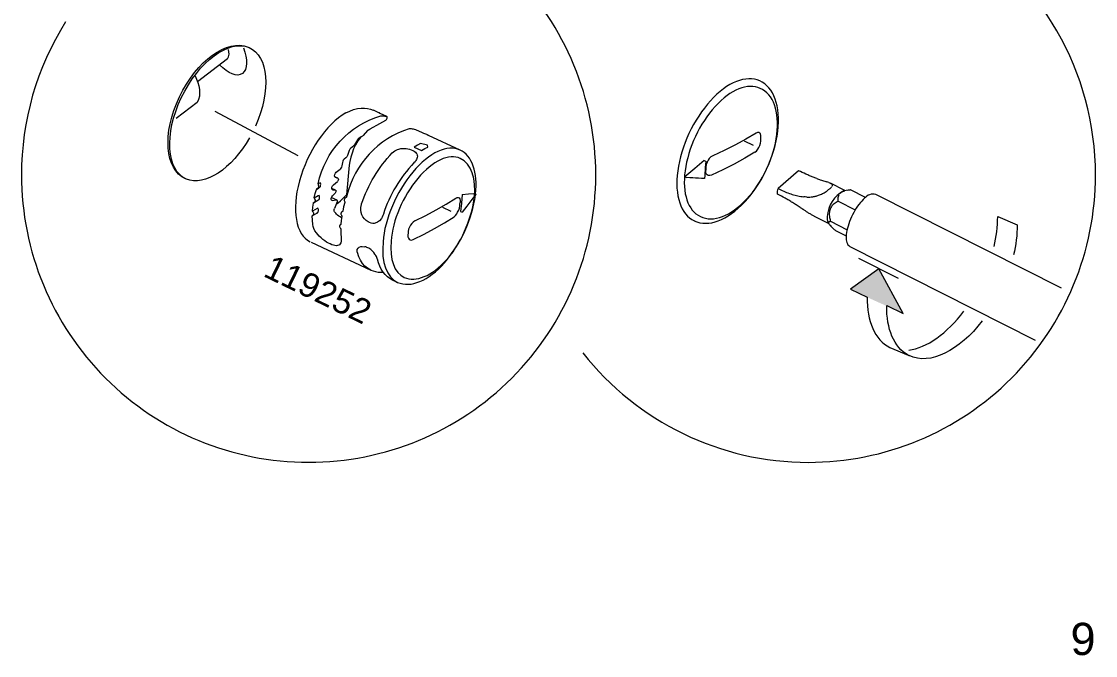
# Model space of a CAD drawing. Header units: metres. Extents: x -0.7 to 7.4, y 0 to 11.2.
# Drawn here: x 0.8555 to 0.9397, y 0.6542 to 0.7038 of the extents above; entities that cross this region are included whole.
import ezdxf

# ---------------------------------------------------------------- set-up
doc = ezdxf.new("R2010")
doc.units = ezdxf.units.M
doc.header["$MEASUREMENT"] = 0
doc.layers.add('PDF7_Geometry_Num_Penna__7', color=7, linetype='Continuous', lineweight=18)
doc.layers.add('PDF7_Text_Num_Penna__7', color=7, linetype='Continuous', lineweight=18)
doc.styles.add('GENERATED_STYLE_1', font='Arial.ttf')

msp = doc.modelspace()

# ---------------------------------------------------------------- hatches: boundary and pattern name
at = {"layer": 'PDF7_Geometry_Num_Penna__7', "linetype": 'Continuous', "lineweight": 18}
msp.add_hatch(color=7, dxfattribs=at).paths.add_polyline_path([(0.924577, 0.680953), (0.922688, 0.684459), (0.920466, 0.682847), (0.921768, 0.682225)])

# ---------------------------------------------------------------- linework, layer by layer
at = {"layer": 'PDF7_Geometry_Num_Penna__7', "color": 7, "linetype": 'Continuous', "lineweight": 18, "flags": 128}
for points in [[(0.858959, 0.703785, 0.14211), (0.855502, 0.691796, 0.414214), (0.878002, 0.669296, 0.414217), (0.900502, 0.691796, 0.414214), (0.878002, 0.714296, 0.140048), (0.866167, 0.710935)], [(0.899493, 0.677861, 0.230124), (0.917161, 0.669295, 0.414214), (0.93966, 0.691796, 0.268841), (0.928357, 0.711309)], [(0.878909, 0.690886), (0.878909, 0.690873), (0.878886, 0.690848), (0.878886, 0.69086), (0.8789, 0.69086), (0.878909, 0.690873), (0.878926, 0.690886), (0.878926, 0.690899), (0.878935, 0.690912), (0.878935, 0.690925), (0.878935, 0.690991), (0.878935, 0.691005), (0.878952, 0.691071), (0.878935, 0.691148), (0.8789, 0.691174), (0.878849, 0.69116), (0.878741, 0.691107, -0.271957), (0.883649, 0.696434), (0.883742, 0.696434), (0.883816, 0.696434), (0.883898, 0.69642), (0.883965, 0.69641), (0.884041, 0.696397), (0.884134, 0.696367), (0.883597, 0.696619), (0.883608, 0.696619), (0.883597, 0.696619), (0.883583, 0.696631)], [(0.887405, 0.694889), (0.887365, 0.694902), (0.887313, 0.694928), (0.887262, 0.694954), (0.887196, 0.694982), (0.887104, 0.695008), (0.887037, 0.695047), (0.886987, 0.69506), (0.886936, 0.695087), (0.886407, 0.695323), (0.886407, 0.695335), (0.886307, 0.695359), (0.886225, 0.695373), (0.886148, 0.695386), (0.886071, 0.695401), (0.885979, 0.695401), (0.885871, 0.695414, 0.262488), (0.881006, 0.69018), (0.880991, 0.690127), (0.880966, 0.690075)], [(0.917818, 0.691521, 0.000879), (0.917541, 0.691626, -0.006508), (0.917259, 0.691737, -0.011457), (0.916972, 0.69186, -0.007373), (0.916391, 0.692133), (0.914785, 0.690736, 0.007634), (0.915228, 0.690528, 0.017989), (0.915674, 0.690354, 0.022174), (0.916117, 0.690214, 0.028651), (0.916565, 0.690118, 0.011591), (0.916795, 0.690084)], [(0.920026, 0.690572), (0.91889, 0.691146, -0.048673), (0.918973, 0.691096)], [(0.916513, 0.689258, 0.003791), (0.916216, 0.689448, 0.002098), (0.915922, 0.689634, 0.005533), (0.915628, 0.689812, 0.010926), (0.915336, 0.689982, 0.009694), (0.914752, 0.690295, -0.071362), (0.914785, 0.690736)], [(0.917029, 0.690069, 0.018109), (0.917262, 0.690072, 0.020694), (0.917497, 0.690094, 0.023372), (0.917765, 0.690147, 0.030069), (0.918028, 0.690231, 0.026667), (0.918188, 0.690297, 0.011769), (0.91834, 0.690374, 0.016354), (0.918478, 0.690452, 0.011981), (0.918605, 0.690536, 0.016399), (0.918723, 0.690622)], [(0.921641, 0.690039), (0.920465, 0.690624), (0.91994, 0.690564, 0.267353), (0.918639, 0.688537, 0.145084), (0.918707, 0.688081), (0.918772, 0.687969)], [(0.919512, 0.690163, 0.066499), (0.919475, 0.69001, 0.06009), (0.919474, 0.689856)], [(0.937001, 0.68294), (0.922434, 0.690275, 0.296625), (0.921569, 0.689978), (0.921457, 0.689873), (0.921344, 0.689756), (0.921233, 0.689632), (0.921122, 0.689492), (0.921014, 0.689345), (0.92091, 0.689189), (0.920809, 0.689028), (0.920713, 0.688861), (0.920622, 0.688687), (0.920535, 0.688508), (0.920457, 0.688332), (0.920386, 0.688152), (0.920322, 0.687974), (0.920266, 0.687797), (0.920219, 0.687625), (0.920181, 0.687456), (0.920152, 0.687293), (0.920133, 0.687139), (0.920123, 0.686993), (0.920123, 0.686853), (0.920132, 0.686724), (0.920152, 0.68661), (0.920179, 0.686503), (0.920218, 0.686413), (0.920264, 0.686335), (0.920319, 0.686271), (0.920383, 0.686221), (0.920411, 0.686206)], [(0.919057, 0.689442, 0.042183), (0.918964, 0.689325, 0.046262), (0.918888, 0.689193, 0.038332), (0.918834, 0.689044, 0.037842), (0.918806, 0.688885, 0.033161), (0.918801, 0.688676)], [(0.919189, 0.689564, -0.037629), (0.919334, 0.689669, -0.012477), (0.919486, 0.689757), (0.920837, 0.689074)], [(0.917153, 0.688842, 0.004204), (0.917374, 0.688711, 0.027268), (0.91759, 0.688594)], [(0.931713, 0.686189, 0.057602), (0.931996, 0.688536), (0.933525, 0.687889, -0.057467), (0.933243, 0.685548)], [(0.918779, 0.688134, -0.0954), (0.91883, 0.688157, -0.038052), (0.918896, 0.688168), (0.920193, 0.687514)], [(0.918794, 0.687938, 0.022258), (0.918856, 0.687858, 0.030754), (0.918964, 0.687748, 0.015407), (0.91909, 0.687628, 0.002296), (0.919299, 0.687453), (0.920125, 0.687035)], [(0.923539, 0.6783), (0.924988, 0.677694, 0.009323), (0.925068, 0.677654)]]:
    msp.add_lwpolyline(points, format="xyb", dxfattribs=at)
for points in [[(0.869292, 0.699122), (0.871649, 0.700925)], [(0.869256, 0.69748), (0.867616, 0.696217)], [(0.880914, 0.696656), (0.881225, 0.696801), (0.881529, 0.696917), (0.881828, 0.696996), (0.882121, 0.697036), (0.88238, 0.697036), (0.882627, 0.697009), (0.882862, 0.696957), (0.883061, 0.69688)], [(0.883515, 0.696669), (0.883087, 0.696867)], [(0.870647, 0.696791), (0.877157, 0.693313)], [(0.883597, 0.696619), (0.883546, 0.696643), (0.883515, 0.696656), (0.88349, 0.696682), (0.883515, 0.696669)], [(0.883531, 0.696656), (0.883557, 0.696643), (0.883583, 0.696631)], [(0.883583, 0.695818), (0.883816, 0.695964), (0.884053, 0.696094)], [(0.884134, 0.696367), (0.883608, 0.696618)], [(0.884053, 0.696094), (0.884109, 0.696133), (0.884134, 0.696186), (0.88416, 0.696251), (0.88416, 0.696304), (0.88416, 0.696344), (0.884134, 0.696367)], [(0.882683, 0.695311), (0.882657, 0.695298), (0.882627, 0.69527), (0.882273, 0.69489)], [(0.882683, 0.695311), (0.882757, 0.695359), (0.882825, 0.695401), (0.883583, 0.695818)], [(0.887405, 0.69489), (0.887325, 0.694915), (0.887262, 0.694955), (0.88718, 0.694981), (0.887114, 0.695008), (0.887028, 0.695047), (0.886936, 0.695087), (0.886399, 0.695334)], [(0.882055, 0.694733), (0.88187, 0.694458), (0.881685, 0.694158), (0.881528, 0.693842), (0.88141, 0.693516), (0.881307, 0.693188), (0.881225, 0.692861), (0.881189, 0.69256), (0.880981, 0.690231)], [(0.881936, 0.694656), (0.881896, 0.694615), (0.881844, 0.694551), (0.881595, 0.694145)], [(0.882121, 0.694774), (0.881936, 0.694656)], [(0.882221, 0.694849), (0.882121, 0.694774)], [(0.882273, 0.69489), (0.882247, 0.694864), (0.882221, 0.694849)], [(0.889864, 0.69375), (0.887406, 0.694889)], [(0.913445, 0.694721), (0.913445, 0.694888), (0.913403, 0.69501), (0.91335, 0.69508), (0.91328, 0.695121), (0.913182, 0.695134), (0.913058, 0.69508), (0.912267, 0.694611), (0.91144, 0.694153), (0.910562, 0.693723), (0.909665, 0.693292)], [(0.912133, 0.694461), (0.912822, 0.694141)], [(0.91296, 0.693571), (0.913084, 0.693669), (0.913198, 0.693807), (0.91328, 0.693943), (0.91335, 0.694097), (0.913402, 0.694278), (0.91343, 0.694455), (0.913445, 0.694597), (0.913445, 0.694721)], [(0.881307, 0.693896), (0.881225, 0.693817), (0.881174, 0.693714), (0.881047, 0.693318)], [(0.881517, 0.694052), (0.881307, 0.693896)], [(0.881595, 0.694145), (0.881552, 0.694093), (0.881517, 0.694052)], [(0.886777, 0.69425), (0.886526, 0.694132), (0.886281, 0.693973)], [(0.886281, 0.693973), (0.886854, 0.693714), (0.887103, 0.693869), (0.887355, 0.693988)], [(0.887325, 0.694131), (0.886777, 0.69425)], [(0.887355, 0.693988), (0.887325, 0.694131)], [(0.91296, 0.693571), (0.91217, 0.693102), (0.911342, 0.692644), (0.910467, 0.692213), (0.909567, 0.691783), (0.909427, 0.691756), (0.909319, 0.691756), (0.909222, 0.691813), (0.909151, 0.691894), (0.909113, 0.69202), (0.909113, 0.692185)], [(0.880781, 0.693033), (0.880719, 0.692966), (0.880678, 0.692874), (0.880652, 0.692784), (0.880612, 0.692509)], [(0.88093, 0.693152), (0.880781, 0.693033)], [(0.881047, 0.693318), (0.880991, 0.693228), (0.88093, 0.693152)], [(0.908999, 0.692933), (0.908254, 0.692297), (0.907491, 0.691659), (0.907603, 0.691604)], [(0.909, 0.692933), (0.909112, 0.692878)], [(0.909113, 0.692878), (0.909097, 0.69263), (0.909081, 0.692409), (0.90907, 0.692186), (0.909053, 0.691978), (0.909042, 0.691757), (0.909015, 0.691509)], [(0.909665, 0.693292), (0.909525, 0.693212), (0.909399, 0.693088), (0.909304, 0.692959), (0.909221, 0.692808), (0.909151, 0.69263), (0.909124, 0.692448), (0.909113, 0.692311), (0.909113, 0.692185)], [(0.880092, 0.691619), (0.880049, 0.691656), (0.880041, 0.691736), (0.880066, 0.691842), (0.8801, 0.691934), (0.880166, 0.692011), (0.880484, 0.692261)], [(0.880612, 0.692509), (0.880586, 0.692404), (0.880536, 0.692325), (0.880484, 0.692261)], [(0.878741, 0.691107), (0.878741, 0.691094), (0.878741, 0.691081), (0.878741, 0.69107), (0.878741, 0.691058), (0.878741, 0.691045), (0.878757, 0.691005), (0.878783, 0.690952)], [(0.878783, 0.690952), (0.878783, 0.690939), (0.878783, 0.690925), (0.878783, 0.690912), (0.878783, 0.690899), (0.878783, 0.690886), (0.878767, 0.690848), (0.878757, 0.690793)], [(0.879856, 0.69065), (0.879892, 0.690624), (0.879841, 0.690663), (0.879815, 0.69073), (0.879829, 0.690835), (0.879882, 0.690939), (0.879948, 0.691017), (0.880259, 0.691292)], [(0.880299, 0.691541), (0.88005, 0.691657)], [(0.880092, 0.691619), (0.880299, 0.691541), (0.880326, 0.691515), (0.880336, 0.691461), (0.880326, 0.691398), (0.880299, 0.691343), (0.880259, 0.691292)], [(0.909015, 0.691509), (0.908779, 0.691522), (0.908545, 0.691536), (0.908324, 0.691547), (0.908101, 0.691561), (0.907879, 0.691575), (0.907604, 0.691604)], [(0.878439, 0.689996), (0.878522, 0.690337), (0.878608, 0.690664)], [(0.878857, 0.690075), (0.878846, 0.690151), (0.87882, 0.690179), (0.878754, 0.690165), (0.878439, 0.689985)], [(0.878638, 0.690717), (0.878638, 0.690701), (0.878624, 0.690701), (0.878624, 0.690689), (0.878608, 0.690689), (0.878608, 0.690676), (0.878608, 0.690663), (0.878809, 0.690781)], [(0.878757, 0.690793), (0.878741, 0.690793), (0.878741, 0.690781), (0.878741, 0.690769), (0.878731, 0.690769), (0.878731, 0.690756), (0.878716, 0.690756), (0.878675, 0.69073), (0.878638, 0.690717)], [(0.878875, 0.690848), (0.878849, 0.690806), (0.878809, 0.690781)], [(0.879856, 0.6898), (0.879789, 0.689813), (0.879763, 0.68988), (0.879773, 0.689985), (0.879815, 0.690087), (0.879882, 0.690167), (0.880074, 0.690363)], [(0.880116, 0.690611), (0.879815, 0.690743)], [(0.879892, 0.690625), (0.8801, 0.690611), (0.880126, 0.690597), (0.880141, 0.690545), (0.880141, 0.690481), (0.880116, 0.690416), (0.880074, 0.690362)], [(0.880156, 0.689512), (0.880336, 0.689631), (0.880496, 0.689761), (0.880629, 0.689893), (0.880745, 0.690009), (0.880862, 0.690127), (0.88098, 0.690231)], [(0.880981, 0.690231), (0.880966, 0.690075), (0.880966, 0.690062), (0.880954, 0.690047), (0.88094, 0.690034)], [(0.890033, 0.690257), (0.889982, 0.689602), (0.889904, 0.688934), (0.890023, 0.688886)], [(0.891071, 0.690244), (0.890886, 0.689996), (0.890711, 0.689761), (0.890559, 0.689551), (0.8904, 0.689356), (0.890216, 0.689132), (0.890022, 0.688886)], [(0.890033, 0.690257), (0.890518, 0.69031), (0.890989, 0.690349)], [(0.890989, 0.690349), (0.891081, 0.690311)], [(0.891107, 0.690297), (0.891107, 0.690286), (0.891096, 0.690286), (0.891096, 0.69027), (0.891081, 0.690257), (0.89107, 0.690244)], [(0.891081, 0.690311), (0.891107, 0.690297)], [(0.878313, 0.688976), (0.878337, 0.689277), (0.878373, 0.689589)], [(0.878728, 0.689787), (0.878373, 0.689589), (0.878373, 0.689602), (0.878373, 0.689615), (0.87839, 0.689615), (0.87839, 0.689631), (0.878405, 0.689631)], [(0.87849, 0.689708), (0.878479, 0.689695), (0.878479, 0.689682), (0.878465, 0.689682), (0.878465, 0.689669), (0.87843, 0.689655), (0.878405, 0.689631)], [(0.878439, 0.689996), (0.878439, 0.689985), (0.878439, 0.689972), (0.878456, 0.689959), (0.878456, 0.689942), (0.878479, 0.689893), (0.87849, 0.689853)], [(0.87849, 0.689853), (0.878505, 0.68984), (0.878505, 0.689826), (0.878505, 0.689813), (0.878505, 0.6898), (0.87849, 0.689748), (0.87849, 0.689708)], [(0.878791, 0.689853), (0.878754, 0.689812), (0.878728, 0.689787)], [(0.878739, 0.689825), (0.878806, 0.689866)], [(0.878806, 0.689866), (0.87882, 0.689866), (0.878831, 0.689879), (0.878831, 0.689891), (0.878846, 0.689904), (0.878846, 0.689916), (0.878846, 0.689928), (0.878857, 0.689995)], [(0.878857, 0.689995), (0.878857, 0.690007), (0.878857, 0.690075)], [(0.879789, 0.690034), (0.880219, 0.68984)], [(0.879855, 0.6898), (0.880193, 0.68984), (0.880219, 0.689826), (0.880245, 0.6898), (0.880245, 0.689748), (0.880233, 0.689682)], [(0.880233, 0.689682), (0.880025, 0.689172)], [(0.880837, 0.689631), (0.880745, 0.689304), (0.880678, 0.68896)], [(0.880822, 0.689942), (0.880811, 0.689893), (0.880795, 0.689853)], [(0.880796, 0.689853), (0.880796, 0.68984), (0.880796, 0.689826), (0.880796, 0.689813), (0.880796, 0.6898), (0.880796, 0.689787), (0.880822, 0.689748), (0.880837, 0.689695)], [(0.880862, 0.689985), (0.880847, 0.689985), (0.880847, 0.689972), (0.880837, 0.689972), (0.880837, 0.689959), (0.880822, 0.689959), (0.880822, 0.689942)], [(0.880837, 0.689695), (0.880837, 0.689682), (0.880837, 0.689669), (0.880837, 0.689655), (0.880837, 0.689643), (0.880837, 0.689631)], [(0.88094, 0.690034), (0.880898, 0.690008), (0.880862, 0.689985)], [(0.886333, 0.688205), (0.88718, 0.688622), (0.888008, 0.689066), (0.888779, 0.689512), (0.889526, 0.689985), (0.889629, 0.690035), (0.88972, 0.690035), (0.889787, 0.689996), (0.889838, 0.689919), (0.889864, 0.6898), (0.889864, 0.689644)], [(0.888488, 0.689282), (0.889144, 0.688975)], [(0.889394, 0.688531), (0.889512, 0.688622), (0.889605, 0.688755), (0.889679, 0.688886), (0.889761, 0.68904), (0.889813, 0.689211), (0.889853, 0.689381), (0.889853, 0.689512), (0.889864, 0.689644)], [(0.878313, 0.688635), (0.878297, 0.688635), (0.878297, 0.688622), (0.878297, 0.688609), (0.878283, 0.688596), (0.878638, 0.688794)], [(0.878323, 0.687915), (0.878297, 0.688256), (0.878283, 0.688596)], [(0.878767, 0.689082), (0.878757, 0.689158), (0.878731, 0.689186), (0.878664, 0.689171), (0.878313, 0.688976)], [(0.878313, 0.688976), (0.878313, 0.68896), (0.878313, 0.688947), (0.878313, 0.688934), (0.878323, 0.688922), (0.878349, 0.688886), (0.878373, 0.688831)], [(0.87839, 0.688714), (0.87839, 0.688701), (0.878373, 0.688688), (0.878373, 0.688675), (0.878337, 0.688649), (0.878313, 0.688635)], [(0.878373, 0.688831), (0.878373, 0.688819), (0.87839, 0.688807), (0.87839, 0.688793), (0.87839, 0.688781), (0.87839, 0.688739), (0.87839, 0.688714)], [(0.878701, 0.68886), (0.878664, 0.688819), (0.878638, 0.688793)], [(0.878649, 0.688831), (0.878716, 0.688873)], [(0.878716, 0.688873), (0.87873, 0.688873), (0.878741, 0.688886), (0.878741, 0.688898), (0.878757, 0.688911), (0.878757, 0.688922), (0.878757, 0.688934), (0.878767, 0.689002)], [(0.878767, 0.689002), (0.878767, 0.689014), (0.878767, 0.689081)], [(0.880008, 0.688976), (0.88, 0.689027), (0.880008, 0.689093), (0.880025, 0.689171)], [(0.880066, 0.688886), (0.88004, 0.688923), (0.880008, 0.688976)], [(0.880586, 0.688451), (0.88047, 0.688516), (0.880367, 0.688583), (0.880275, 0.688649), (0.880193, 0.688727), (0.880126, 0.688807), (0.880066, 0.688886)], [(0.880586, 0.688464), (0.88057, 0.688464), (0.880544, 0.688477), (0.88051, 0.68849)], [(0.880544, 0.688844), (0.880544, 0.688807), (0.880536, 0.688768)], [(0.880536, 0.688768), (0.880536, 0.688754), (0.880536, 0.688739), (0.880536, 0.688727), (0.880544, 0.688714), (0.880544, 0.688701), (0.88057, 0.688662), (0.880586, 0.688622)], [(0.880603, 0.688557), (0.880563, 0.688244), (0.880536, 0.687941)], [(0.88057, 0.688886), (0.88057, 0.688873), (0.880562, 0.68886), (0.880544, 0.688844)], [(0.880652, 0.688922), (0.880612, 0.688911), (0.88057, 0.688886)], [(0.880586, 0.688622), (0.880603, 0.688609), (0.880603, 0.688596), (0.880603, 0.688583), (0.880603, 0.68857), (0.880603, 0.688557)], [(0.880678, 0.68896), (0.880663, 0.688947), (0.880663, 0.688934), (0.880652, 0.688934), (0.880652, 0.688923)], [(0.885781, 0.687119), (0.885781, 0.686959), (0.885821, 0.686842), (0.885887, 0.686763), (0.885963, 0.686713), (0.886071, 0.6867), (0.8862, 0.686739), (0.887051, 0.687157), (0.887876, 0.687602), (0.888646, 0.688059), (0.889394, 0.688531)], [(0.917612, 0.688582), (0.918751, 0.688007)], [(0.880544, 0.68688), (0.880563, 0.686739), (0.880544, 0.686608), (0.880521, 0.686489), (0.880484, 0.686397), (0.880428, 0.68633), (0.880367, 0.686293), (0.880275, 0.686269), (0.880182, 0.686256), (0.880067, 0.686269), (0.879948, 0.686293), (0.87983, 0.68633), (0.879682, 0.686397), (0.879553, 0.686464), (0.879411, 0.686541), (0.879263, 0.686646), (0.87912, 0.686752), (0.878975, 0.686868), (0.878833, 0.686998), (0.878716, 0.687131), (0.878608, 0.687276), (0.87849, 0.687431), (0.878416, 0.687602), (0.878349, 0.687758), (0.878323, 0.687915)], [(0.880454, 0.687879), (0.880444, 0.687861), (0.880444, 0.687849), (0.880428, 0.687849), (0.880428, 0.687838)], [(0.880428, 0.687838), (0.880428, 0.687799), (0.880428, 0.687758)], [(0.880428, 0.687758), (0.880428, 0.687746), (0.880428, 0.687732), (0.880444, 0.68772), (0.880444, 0.687707)], [(0.880444, 0.687706), (0.88047, 0.687669), (0.880496, 0.687627)], [(0.88051, 0.687902), (0.880484, 0.687892), (0.880454, 0.687879)], [(0.880496, 0.687627), (0.88051, 0.687614), (0.88051, 0.687603), (0.880521, 0.687589), (0.880521, 0.687576)], [(0.880536, 0.687941), (0.880536, 0.687928), (0.880521, 0.687915), (0.88051, 0.687902)], [(0.880521, 0.687577), (0.880521, 0.687224), (0.880544, 0.68688)], [(0.886333, 0.688205), (0.8862, 0.688113), (0.886082, 0.687994), (0.885979, 0.687861), (0.885896, 0.687719), (0.885837, 0.68755), (0.885807, 0.687365), (0.885796, 0.687249), (0.885781, 0.687119)], [(0.878205, 0.686528), (0.882876, 0.684355), (0.882627, 0.684491), (0.882416, 0.684657), (0.882221, 0.684863), (0.882065, 0.685119), (0.881936, 0.685396), (0.881828, 0.685721)], [(0.881818, 0.685795), (0.881818, 0.685878), (0.881818, 0.685952), (0.88188, 0.686072), (0.881972, 0.686144), (0.882105, 0.686191), (0.882195, 0.686205), (0.882406, 0.686164)], [(0.882575, 0.686122), (0.882524, 0.686151), (0.882483, 0.686164), (0.882447, 0.686164), (0.882417, 0.686164), (0.882406, 0.686164)], [(0.883372, 0.68526), (0.883346, 0.685324), (0.883312, 0.685403), (0.883271, 0.685496), (0.883228, 0.685548), (0.88322, 0.68556), (0.883187, 0.685601), (0.883112, 0.685731), (0.883035, 0.68581), (0.882953, 0.685886), (0.882876, 0.685953), (0.882799, 0.686018), (0.882708, 0.686071), (0.882575, 0.686122)], [(0.920412, 0.686206), (0.934944, 0.678859)], [(0.881828, 0.685721), (0.881818, 0.685757), (0.881818, 0.685795)], [(0.882876, 0.684355), (0.883061, 0.684292), (0.883246, 0.684238), (0.883454, 0.684199), (0.883649, 0.684186), (0.883832, 0.684199), (0.88369, 0.68441), (0.883571, 0.684656), (0.883464, 0.684918), (0.883388, 0.685205)], [(0.883388, 0.685205), (0.883372, 0.685219), (0.883372, 0.685232), (0.883372, 0.685244), (0.883372, 0.68526)], [(0.921081, 0.685294), (0.924208, 0.683713)], [(0.923297, 0.681578), (0.924577, 0.680953), (0.922688, 0.684459), (0.920466, 0.682847), (0.921768, 0.682225)], [(0.884563, 0.683573), (0.884353, 0.683689), (0.88417, 0.683832), (0.883991, 0.684004), (0.883832, 0.684186), (0.883832, 0.684198)], [(0.884971, 0.683388), (0.884563, 0.683573)]]:
    msp.add_lwpolyline(points, dxfattribs=at)
msp.add_lwpolyline([(0.883583, 0.696631), (0.883571, 0.696631), (0.883571, 0.696643), (0.883557, 0.696643), (0.883557, 0.696656), (0.883546, 0.696656), (0.883531, 0.696656), (0.883531, 0.696669), (0.883557, 0.696643)], close=True, dxfattribs=at)
msp.add_lwpolyline([(0.883816, 0.688622), (0.883765, 0.688503), (0.8837, 0.688385), (0.883557, 0.688218), (0.883398, 0.6881), (0.88322, 0.688021), (0.883127, 0.688007), (0.883021, 0.688007), (0.882902, 0.688033), (0.882783, 0.688072), (0.882668, 0.688126, -0.349794), (0.882131, 0.68941), (0.882146, 0.689472), (0.882155, 0.689525, -0.109811), (0.884553, 0.693529), (0.884656, 0.693621), (0.884748, 0.693687), (0.884855, 0.693737), (0.884957, 0.693791), (0.885075, 0.69383), (0.885218, 0.693869), (0.885374, 0.693883), (0.885519, 0.693883), (0.885652, 0.693883), (0.885781, 0.693855), (0.885914, 0.69383), (0.886045, 0.693778), (0.886162, 0.693714), (0.886281, 0.693662), (0.886373, 0.693582), (0.886433, 0.693516), (0.886475, 0.693452), (0.886515, 0.69336), (0.886525, 0.693267), (0.886515, 0.693175), (0.886492, 0.693085), (0.88645, 0.693007), (0.886407, 0.692927), (0.886343, 0.692835), (0.886255, 0.692744, 0.112572), (0.883858, 0.688739), (0.883842, 0.688688)], format="xyb", close=True, dxfattribs=at)
at = {"layer": 'PDF7_Geometry_Num_Penna__7', "color": 7, "linetype": 'Continuous', "lineweight": 18}
for centre, radius, start, end in [((0.9179, 0.689041), 0.002327, 68.45293, 72.30891), ((0.915093, 0.694835), 0.005567, 312.07357, 313.36344), ((0.92021, 0.689652), 0.000902, 114.2219, 122.31513), ((0.912902, 0.682972), 0.007237, 56.12938, 58.13119)]:
    msp.add_arc(centre, radius, start, end, dxfattribs=at)
for centre, major_axis, ratio, start_param, end_param in [((0.910773, 0.693691), (0.002578, 0.005465), 0.539982, 0.001832, 3.151819), ((0.911032, 0.693569), (0.002363, 0.005008), 0.539948, 0.001776, 3.151786), ((0.910833, 0.693663), (0.002581, 0.005465), 0.556682, 3.132497, 6.305433), ((0.911087, 0.693543), (0.002366, 0.005008), 0.556737, 3.132766, 6.305587), ((0.880566, 0.691745), (0.00241, 0.00519), 0.514901, 0.636975, 3.130947), ((0.887351, 0.688772), (0.002514, 0.004977), 0.499581, 0.00032, 2.26474), ((0.887624, 0.688618), (0.002259, 0.004467), 0.499092, 6.283136, 8.549767), ((0.888437, 0.689829), (0.001289, 0.003973), 0.59488, 5.022271, 6.223874), ((0.888625, 0.689585), (0.001131, 0.003548), 0.595319, 5.013718, 6.221599), ((0.887374, 0.688757), (0.002404, 0.005369), 0.538494, 3.14173, 5.221564), ((0.88765, 0.68859), (0.002163, 0.004813), 0.538074, 3.141919, 5.224806), ((0.887491, 0.688682), (0.002543, 0.005283), 0.505147, 2.211329, 3.150027), ((0.887642, 0.688384), (0.002163, 0.004603), 0.512809, 2.188805, 3.145501)]:
    msp.add_ellipse(centre, major_axis=major_axis, ratio=ratio, start_param=start_param, end_param=end_param, dxfattribs=at)
for points in [[(0.867878, 0.697906), (0.869234, 0.700751), (0.871644, 0.702497), (0.873262, 0.701808)], [(0.868026, 0.697844), (0.869382, 0.700688), (0.87176, 0.702449), (0.873336, 0.701777)], [(0.871649, 0.700925), (0.871649, 0.700925), (0.871855, 0.701014), (0.871716, 0.701632)], [(0.872906, 0.701744), (0.873226, 0.700851), (0.873216, 0.700059), (0.872818, 0.699753)], [(0.873336, 0.701777), (0.874871, 0.701123), (0.875081, 0.698401), (0.873838, 0.695632)], [(0.872818, 0.699753), (0.872407, 0.699436), (0.871697, 0.699727), (0.871025, 0.700413)], [(0.869112, 0.699549), (0.869399, 0.698925), (0.869661, 0.69805), (0.869256, 0.69748)], [(0.868351, 0.691507), (0.866734, 0.692196), (0.866521, 0.695061), (0.867878, 0.697906)], [(0.868424, 0.691475), (0.866848, 0.692148), (0.866669, 0.694998), (0.868026, 0.697844)], [(0.873367, 0.694706), (0.871979, 0.692281), (0.869867, 0.69086), (0.868424, 0.691475)], [(0.917818, 0.691521), (0.917911, 0.69149), (0.917999, 0.691458), (0.918088, 0.691429)], [(0.918088, 0.691429), (0.918149, 0.691407), (0.918211, 0.691388), (0.91827, 0.691367)], [(0.91827, 0.691367), (0.918328, 0.69135), (0.918387, 0.691329), (0.918444, 0.691313)], [(0.918444, 0.691313), (0.9185, 0.691292), (0.918555, 0.691275), (0.918607, 0.691257)], [(0.918755, 0.691205), (0.918801, 0.691186), (0.918842, 0.69117), (0.918879, 0.691153)], [(0.918973, 0.691096), (0.918993, 0.69108), (0.919011, 0.691064), (0.91902, 0.691044)], [(0.91902, 0.691044), (0.919033, 0.691028), (0.919038, 0.691007), (0.919036, 0.690986)], [(0.919036, 0.690986), (0.919035, 0.690967), (0.919032, 0.690948), (0.919022, 0.690929)], [(0.918824, 0.690703), (0.918793, 0.690679), (0.91876, 0.690651), (0.918723, 0.690622)], [(0.91898, 0.690861), (0.918962, 0.690838), (0.918941, 0.690815), (0.918916, 0.690788)], [(0.919561, 0.690254), (0.919543, 0.690227), (0.919527, 0.690196), (0.919512, 0.690163)], [(0.919727, 0.690415), (0.919692, 0.690389), (0.91966, 0.690367), (0.919632, 0.690338)], [(0.920015, 0.690538), (0.919954, 0.690519), (0.919893, 0.690499), (0.91984, 0.690475)], [(0.920478, 0.690625), (0.920387, 0.690612), (0.920296, 0.690601), (0.920208, 0.690585)], [(0.916513, 0.689258), (0.916582, 0.68921), (0.916653, 0.689166), (0.916723, 0.689119)], [(0.917029, 0.690069), (0.91695, 0.69007), (0.916873, 0.690077), (0.916795, 0.690084)], [(0.919189, 0.689564), (0.919144, 0.689528), (0.919097, 0.689486), (0.919057, 0.689442)], [(0.919474, 0.689856), (0.919476, 0.689821), (0.919482, 0.689791), (0.919486, 0.689757)], [(0.916935, 0.688981), (0.917009, 0.688936), (0.917078, 0.688888), (0.917153, 0.688842)], [(0.91759, 0.688594), (0.917599, 0.688594), (0.917603, 0.688582), (0.917612, 0.688582)], [(0.918801, 0.688676), (0.918805, 0.688605), (0.918814, 0.688537), (0.918825, 0.688467)], [(0.918825, 0.688467), (0.918842, 0.688365), (0.91887, 0.688269), (0.918896, 0.688168)], [(0.918748, 0.6881), (0.918741, 0.688088), (0.918739, 0.688074), (0.91874, 0.688059)], [(0.91874, 0.688059), (0.918741, 0.688043), (0.918746, 0.688025), (0.918755, 0.688005)], [(0.918779, 0.688134), (0.918766, 0.688126), (0.918753, 0.688113), (0.918748, 0.6881)], [(0.918755, 0.688005), (0.918764, 0.687985), (0.918777, 0.687962), (0.918794, 0.687938)], [(0.921768, 0.682225), (0.921751, 0.680354), (0.922352, 0.678872), (0.923539, 0.6783)], [(0.921768, 0.682225), (0.921751, 0.680354), (0.922352, 0.678872), (0.923539, 0.6783)], [(0.924988, 0.677694), (0.923854, 0.678292), (0.92328, 0.67975), (0.923297, 0.681578)], [(0.924988, 0.677694), (0.923854, 0.678292), (0.92328, 0.67975), (0.923297, 0.681578)], [(0.925029, 0.678081), (0.926438, 0.678258), (0.928028, 0.679385), (0.929351, 0.68114)], [(0.930785, 0.680371), (0.92898, 0.678037), (0.926704, 0.676866), (0.925068, 0.677654)]]:
    msp.add_open_spline(points, degree=3, dxfattribs=at)

# ---------------------------------------------------------------- texts
at = {"layer": 'PDF7_Text_Num_Penna__7', "color": 7, "linetype": 'Continuous', "lineweight": 18, "insert": (0.874348, 0.683885), "char_height": 0.0018938, "attachment_point": 7, "rotation": 334.16716, "style": 'GENERATED_STYLE_1'}
msp.add_mtext('\\A1;119252', dxfattribs=at)
at = {"layer": 'PDF7_Text_Num_Penna__7', "color": 7, "linetype": 'Continuous', "lineweight": 18, "insert": (0.937703, 0.654169), "char_height": 0.0025253, "attachment_point": 7, "style": 'GENERATED_STYLE_1'}
msp.add_mtext('\\A1;9', dxfattribs=at)

doc.saveas('drawing.dxf')
